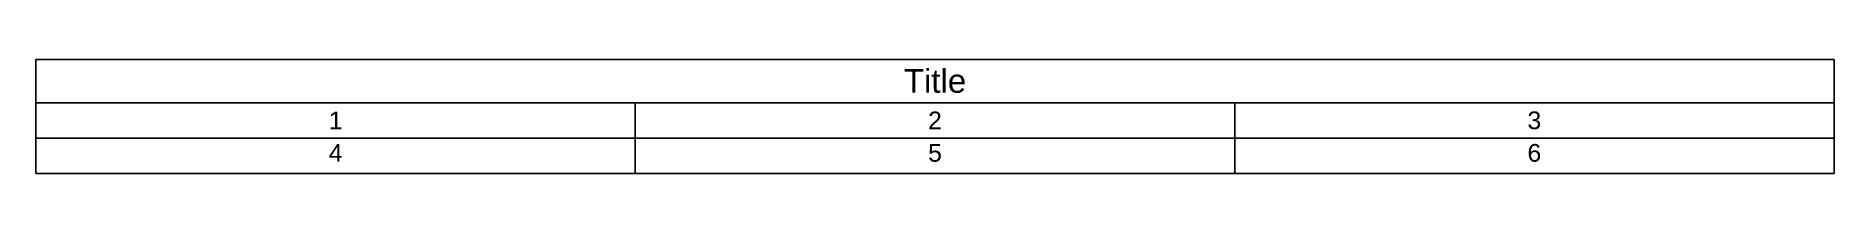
# Model space of a CAD drawing. Header units: metres. Extents: x 105 to 561, y 116 to 145.
import ezdxf

# ---------------------------------------------------------------- set-up
doc = ezdxf.new("R2010")
doc.units = ezdxf.units.M
doc.styles.get("Standard").update_dxf_attribs({"font": 'arial.ttf'})

# ---------------------------------------------------------------- blocks, each defined once
blk = doc.blocks.new('*T1')
at = {"color": 0, "linetype": 'ByBlock', "lineweight": -2}
for p, q in [((0, 0), (456, 0)), ((0, 0), (0, -29)), ((456, 0), (456, -29)), ((0, -11), (456, -11)), ((152, -11), (152, -29)), ((304, -11), (304, -29)), ((0, -20), (456, -20)), ((0, -29), (456, -29))]:
    blk.add_line(p, q, dxfattribs=at)
at = {"color": 0}
for s, insert, char_height, width, attachment_point in [('Title', (228, -5.5), 6, 453, 5), ('1', (76, -15.5), 4.5, 149, 5), ('2', (228, -15.5), 4.5, 149, 5), ('3', (380, -15.5), 4.5, 149, 5), ('4', (76, -21.5), 4.5, 149, 2), ('5', (228, -21.5), 4.5, 149, 2), ('6', (380, -21.5), 4.5, 149, 2)]:
    blk.add_mtext(s, dxfattribs=dict(at, insert=insert, char_height=char_height, width=width, attachment_point=attachment_point))

msp = doc.modelspace()

# ---------------------------------------------------------------- block references
msp.add_blockref('*T1', (105, 145))

doc.saveas('drawing.dxf')
